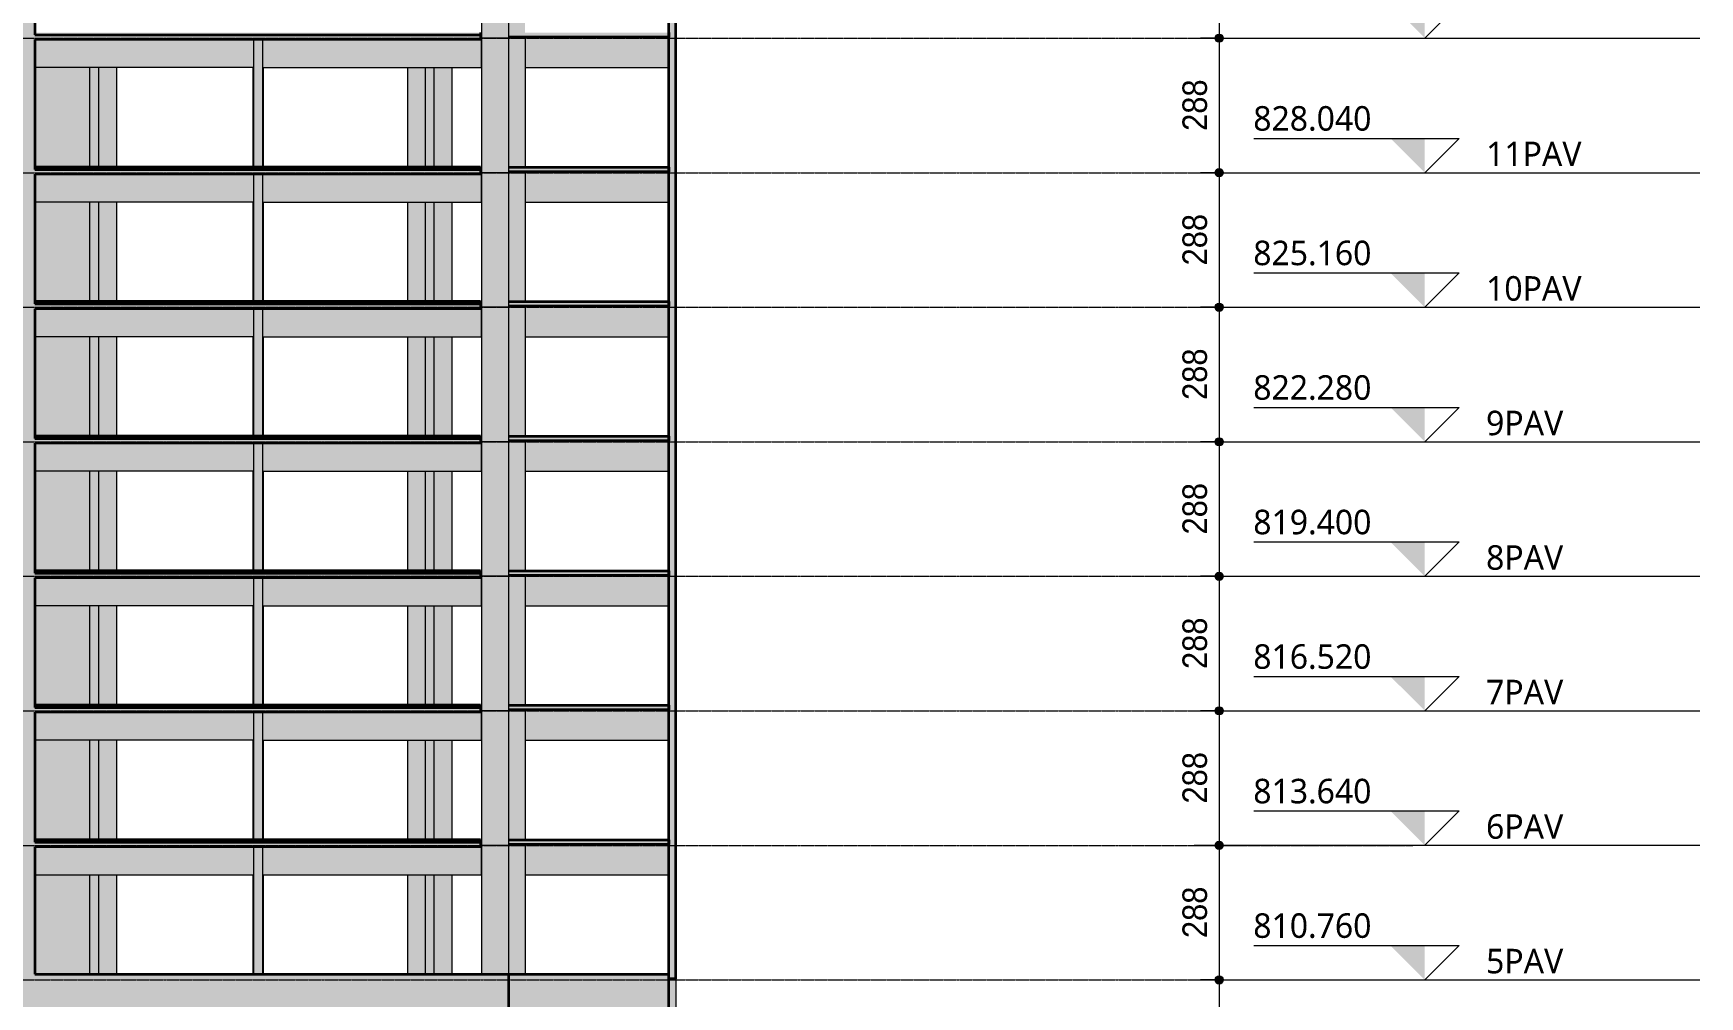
# Model space of a CAD drawing. Header units: centimetres. Extents: x -3523 to 38560, y -3196 to 88043.
# Drawn here: x 7320 to 10888, y 81040 to 83102 of the extents above; entities that cross this region are included whole.
import ezdxf

# ---------------------------------------------------------------- set-up
doc = ezdxf.new("R2010")
doc.units = ezdxf.units.CM
doc.linetypes.add('Centro', pattern=[3.175, 0.635, -0.47625, 1.5875, -0.47625])
for name, color, linetype, lineweight in [('A-ANNO-DIMS', 7, 'Continuous', 9), ('A-ANNO-DIMS-350', 7, 'Continuous', 9), ('A-FLOR', 7, 'Continuous', 25), ('A-FLOR-LEVL', 7, 'Continuous', 9), ('S-BEAM', 7, 'Continuous', 25), ('S-COLS', 7, 'Continuous', 25)]:
    doc.layers.add(name, color=color, linetype=linetype, lineweight=lineweight)
doc.styles.add('Arial_3', font='arial.ttf', dxfattribs={"width": 0.9, "height": 52.5})
doc.styles.add('Gadugi_7', font='gadugi.ttf', dxfattribs={"height": 52.5})
doc.dimstyles.new('PED_1_5mm_ESQ_4', dxfattribs={"dimscale": 30.48, "dimtxt": 53.563618, "dimasz": 2.296588, "dimexe": 1.722441, "dimexo": 1.722441, "dimgap": 0.344488, "dimtad": 1, "dimdec": 1, "dimrnd": 0.5, "dimdsep": 46, "dimtxsty": 'Arial_3', "dimblk1": 'DOTSMALL', "dimblk2": 'DOTSMALL', "dimsah": 1, "dimcen": 0.09, "dimdle": 1.722441, "dimazin": 0, "dimtfac": 1, "dimtdec": 4, "dimtix": 1, "dimtmove": 0, "dimatfit": 3, "dimfxl": 1, "dimtvp": 1, "dimtolj": 1, "dimtzin": 0, "dimarcsym": 2})

# ---------------------------------------------------------------- blocks, each defined once
blk = doc.blocks.new('Nível - NÍVEL - CORTE ESQUEMÁTICO-903305-CT B 002 - CRT ESQ')
at = {"layer": 'A-FLOR-LEVL'}
blk.add_hatch(color=256, dxfattribs=at).paths.add_polyline_path([(2951.9, 79583.6), (2951.9, 79510.1), (2878.3, 79583.6)], flags=0)
for p, q in [((2585.9, 79583.6), (3025.4, 79583.6)), ((2951.9, 79510.1), (3025.4, 79583.6)), ((2458, 79510.1), (3540.4, 79510.1))]:
    blk.add_line(p, q, dxfattribs=at)
blk = doc.blocks.new('DIMBLOCK340-CT B 002 - CRT ESQ')
at = {"layer": 'A-ANNO-DIMS-350'}
h = blk.add_hatch(color=256, dxfattribs=at)
edge = h.paths.add_edge_path(flags=0)
edge.add_arc((9859.4, 83380), 8.75, 0, 360)
h = blk.add_hatch(color=256, dxfattribs=at)
edge = h.paths.add_edge_path(flags=0)
edge.add_arc((9859.4, 83092), 8.75, 0, 360)
for p, q in [((9819.3, 83380), (9911.9, 83380)), ((9859.4, 83380), (9819.3, 83380)), ((9859.4, 83380), (9859.4, 83092)), ((9819.3, 83092), (9911.9, 83092)), ((9859.4, 83092), (9819.3, 83092))]:
    blk.add_line(p, q, dxfattribs=at)
for centre in [(9859.4, 83380), (9859.4, 83092)]:
    blk.add_circle(centre, 8.75, dxfattribs=at)
at = {"layer": 'A-ANNO-DIMS-350', "color": 0, "insert": (9780.8, 83181.6), "char_height": 52.5, "width": 130.53, "attachment_point": 1, "rotation": 90, "line_spacing_factor": 0.941778, "style": 'Arial_3'}
blk.add_mtext('288', dxfattribs=at)
blk = doc.blocks.new('_DotSmall')
at = {"color": 0, "linetype": 'ByBlock', "const_width": 0.5}
blk.add_lwpolyline([(-0.0625, 0, 1), (0.0625, 0, 1)], format="xyb", close=True, dxfattribs=at)
blk = doc.blocks.new('DIMBLOCK341-CT B 002 - CRT ESQ')
at = {"layer": 'A-ANNO-DIMS-350'}
h = blk.add_hatch(color=256, dxfattribs=at)
edge = h.paths.add_edge_path(flags=0)
edge.add_arc((9859.4, 83092), 8.75, 0, 360)
h = blk.add_hatch(color=256, dxfattribs=at)
edge = h.paths.add_edge_path(flags=0)
edge.add_arc((9859.4, 82804), 8.75, 0, 360)
for p, q in [((9819.3, 83092), (9911.9, 83092)), ((9859.4, 83092), (9819.3, 83092)), ((9859.4, 83092), (9859.4, 82804)), ((9819.3, 82804), (9911.9, 82804)), ((9859.4, 82804), (9819.3, 82804))]:
    blk.add_line(p, q, dxfattribs=at)
for centre in [(9859.4, 83092), (9859.4, 82804)]:
    blk.add_circle(centre, 8.75, dxfattribs=at)
at = {"layer": 'A-ANNO-DIMS-350', "color": 0, "insert": (9780.8, 82893.6), "char_height": 52.5, "width": 130.53, "attachment_point": 1, "rotation": 90, "line_spacing_factor": 0.941778, "style": 'Arial_3'}
blk.add_mtext('288', dxfattribs=at)
blk = doc.blocks.new('DIMBLOCK342-CT B 002 - CRT ESQ')
at = {"layer": 'A-ANNO-DIMS-350'}
h = blk.add_hatch(color=256, dxfattribs=at)
edge = h.paths.add_edge_path(flags=0)
edge.add_arc((9859.4, 82804), 8.75, 0, 360)
h = blk.add_hatch(color=256, dxfattribs=at)
edge = h.paths.add_edge_path(flags=0)
edge.add_arc((9859.4, 82516), 8.75, 0, 360)
for p, q in [((9819.3, 82804), (9911.9, 82804)), ((9859.4, 82804), (9819.3, 82804)), ((9859.4, 82804), (9859.4, 82516)), ((9819.3, 82516), (9911.9, 82516)), ((9859.4, 82516), (9819.3, 82516))]:
    blk.add_line(p, q, dxfattribs=at)
for centre in [(9859.4, 82804), (9859.4, 82516)]:
    blk.add_circle(centre, 8.75, dxfattribs=at)
at = {"layer": 'A-ANNO-DIMS-350', "color": 0, "insert": (9780.8, 82605.6), "char_height": 52.5, "width": 130.53, "attachment_point": 1, "rotation": 90, "line_spacing_factor": 0.941778, "style": 'Arial_3'}
blk.add_mtext('288', dxfattribs=at)
blk = doc.blocks.new('DIMBLOCK343-CT B 002 - CRT ESQ')
at = {"layer": 'A-ANNO-DIMS-350'}
h = blk.add_hatch(color=256, dxfattribs=at)
edge = h.paths.add_edge_path(flags=0)
edge.add_arc((9859.4, 82516), 8.75, 0, 360)
h = blk.add_hatch(color=256, dxfattribs=at)
edge = h.paths.add_edge_path(flags=0)
edge.add_arc((9859.4, 82228), 8.75, 0, 360)
for p, q in [((9819.3, 82516), (9911.9, 82516)), ((9859.4, 82516), (9819.3, 82516)), ((9859.4, 82516), (9859.4, 82228)), ((9819.3, 82228), (9911.9, 82228)), ((9859.4, 82228), (9819.3, 82228))]:
    blk.add_line(p, q, dxfattribs=at)
for centre in [(9859.4, 82516), (9859.4, 82228)]:
    blk.add_circle(centre, 8.75, dxfattribs=at)
at = {"layer": 'A-ANNO-DIMS-350', "color": 0, "insert": (9780.8, 82317.6), "char_height": 52.5, "width": 130.53, "attachment_point": 1, "rotation": 90, "line_spacing_factor": 0.941778, "style": 'Arial_3'}
blk.add_mtext('288', dxfattribs=at)
blk = doc.blocks.new('DIMBLOCK344-CT B 002 - CRT ESQ')
at = {"layer": 'A-ANNO-DIMS-350'}
h = blk.add_hatch(color=256, dxfattribs=at)
edge = h.paths.add_edge_path(flags=0)
edge.add_arc((9859.4, 82228), 8.75, 0, 360)
h = blk.add_hatch(color=256, dxfattribs=at)
edge = h.paths.add_edge_path(flags=0)
edge.add_arc((9859.4, 81940), 8.75, 0, 360)
for p, q in [((9819.3, 82228), (9911.9, 82228)), ((9859.4, 82228), (9819.3, 82228)), ((9859.4, 82228), (9859.4, 81940)), ((9819.3, 81940), (9911.9, 81940)), ((9859.4, 81940), (9819.3, 81940))]:
    blk.add_line(p, q, dxfattribs=at)
for centre in [(9859.4, 82228), (9859.4, 81940)]:
    blk.add_circle(centre, 8.75, dxfattribs=at)
at = {"layer": 'A-ANNO-DIMS-350', "color": 0, "insert": (9780.8, 82029.6), "char_height": 52.5, "width": 130.53, "attachment_point": 1, "rotation": 90, "line_spacing_factor": 0.941778, "style": 'Arial_3'}
blk.add_mtext('288', dxfattribs=at)
blk = doc.blocks.new('DIMBLOCK345-CT B 002 - CRT ESQ')
at = {"layer": 'A-ANNO-DIMS-350'}
h = blk.add_hatch(color=256, dxfattribs=at)
edge = h.paths.add_edge_path(flags=0)
edge.add_arc((9859.4, 81940), 8.75, 0, 360)
h = blk.add_hatch(color=256, dxfattribs=at)
edge = h.paths.add_edge_path(flags=0)
edge.add_arc((9859.4, 81652), 8.75, 0, 360)
for p, q in [((9819.3, 81940), (9911.9, 81940)), ((9859.4, 81940), (9819.3, 81940)), ((9859.4, 81940), (9859.4, 81652)), ((9819.3, 81652), (9911.9, 81652)), ((9859.4, 81652), (9819.3, 81652))]:
    blk.add_line(p, q, dxfattribs=at)
for centre in [(9859.4, 81940), (9859.4, 81652)]:
    blk.add_circle(centre, 8.75, dxfattribs=at)
at = {"layer": 'A-ANNO-DIMS-350', "color": 0, "insert": (9780.8, 81741.6), "char_height": 52.5, "width": 130.53, "attachment_point": 1, "rotation": 90, "line_spacing_factor": 0.941778, "style": 'Arial_3'}
blk.add_mtext('288', dxfattribs=at)
blk = doc.blocks.new('DIMBLOCK346-CT B 002 - CRT ESQ')
at = {"layer": 'A-ANNO-DIMS-350'}
h = blk.add_hatch(color=256, dxfattribs=at)
edge = h.paths.add_edge_path(flags=0)
edge.add_arc((9859.4, 81652), 8.75, 0, 360)
h = blk.add_hatch(color=256, dxfattribs=at)
edge = h.paths.add_edge_path(flags=0)
edge.add_arc((9859.4, 81364), 8.75, 0, 360)
for p, q in [((9819.3, 81652), (9911.9, 81652)), ((9859.4, 81652), (9819.3, 81652)), ((9859.4, 81652), (9859.4, 81364)), ((9819.3, 81364), (9911.9, 81364)), ((9859.4, 81364), (9819.3, 81364))]:
    blk.add_line(p, q, dxfattribs=at)
for centre in [(9859.4, 81652), (9859.4, 81364)]:
    blk.add_circle(centre, 8.75, dxfattribs=at)
at = {"layer": 'A-ANNO-DIMS-350', "color": 0, "insert": (9780.8, 81453.6), "char_height": 52.5, "width": 130.53, "attachment_point": 1, "rotation": 90, "line_spacing_factor": 0.941778, "style": 'Arial_3'}
blk.add_mtext('288', dxfattribs=at)
blk = doc.blocks.new('DIMBLOCK347-CT B 002 - CRT ESQ')
at = {"layer": 'A-ANNO-DIMS-350'}
h = blk.add_hatch(color=256, dxfattribs=at)
edge = h.paths.add_edge_path(flags=0)
edge.add_arc((9859.4, 81364), 8.75, 0, 360)
h = blk.add_hatch(color=256, dxfattribs=at)
edge = h.paths.add_edge_path(flags=0)
edge.add_arc((9859.4, 81076), 8.75, 0, 360)
for p, q in [((9819.3, 81364), (9911.9, 81364)), ((9859.4, 81364), (9819.3, 81364)), ((9859.4, 81364), (9859.4, 81076)), ((9819.3, 81076), (9911.9, 81076)), ((9859.4, 81076), (9819.3, 81076))]:
    blk.add_line(p, q, dxfattribs=at)
for centre in [(9859.4, 81364), (9859.4, 81076)]:
    blk.add_circle(centre, 8.75, dxfattribs=at)
at = {"layer": 'A-ANNO-DIMS-350', "color": 0, "insert": (9780.8, 81165.6), "char_height": 52.5, "width": 130.53, "attachment_point": 1, "rotation": 90, "line_spacing_factor": 0.941778, "style": 'Arial_3'}
blk.add_mtext('288', dxfattribs=at)
blk = doc.blocks.new('DIMBLOCK348-CT B 002 - CRT ESQ')
at = {"layer": 'A-ANNO-DIMS-350'}
h = blk.add_hatch(color=256, dxfattribs=at)
edge = h.paths.add_edge_path(flags=0)
edge.add_arc((9859.4, 81076), 8.75, 0, 360)
h = blk.add_hatch(color=256, dxfattribs=at)
edge = h.paths.add_edge_path(flags=0)
edge.add_arc((9859.4, 80788), 8.75, 0, 360)
for p, q in [((9819.3, 81076), (9911.9, 81076)), ((9859.4, 81076), (9819.3, 81076)), ((9859.4, 81076), (9859.4, 80788)), ((9819.3, 80788), (9911.9, 80788)), ((9859.4, 80788), (9819.3, 80788))]:
    blk.add_line(p, q, dxfattribs=at)
for centre in [(9859.4, 81076), (9859.4, 80788)]:
    blk.add_circle(centre, 8.75, dxfattribs=at)
at = {"layer": 'A-ANNO-DIMS-350', "color": 0, "insert": (9780.8, 80877.6), "char_height": 52.5, "width": 130.53, "attachment_point": 1, "rotation": 90, "line_spacing_factor": 0.941778, "style": 'Arial_3'}
blk.add_mtext('288', dxfattribs=at)

msp = doc.modelspace()

# ---------------------------------------------------------------- hatches: boundary and pattern name
at = {"layer": 'A-FLOR', "true_color": 0xc0c0c0}
for points in [[(8273.731, 83099.001), (8278.011, 83099.001), (8278.011, 83104.001), (7323.511, 83103.995), (7323.511, 83099.001), (8170.338, 83099.001)], [(7323.511, 83088.923), (8278.011, 83088.923), (8278.011, 83099.001), (7323.511, 83099.001), (7323.511, 83092.001)], [(8619.112, 83094.001), (8681.006, 83094.001), (8681.006, 83104.001), (8337.511, 83104.001), (8337.511, 83094.001), (8583.91, 83094.001)], [(8273.731, 82811.001), (8278.011, 82811.001), (8278.011, 82816.001), (7323.511, 82815.995), (7323.511, 82811.001), (8170.338, 82811.001)], [(7323.511, 82800.923), (8278.011, 82800.923), (8278.011, 82811.001), (7323.511, 82811.001), (7323.511, 82804.001)], [(8377.124, 82806.001), (8681.006, 82806.001), (8681.006, 82816.001), (8337.511, 82816.001), (8337.511, 82806.001), (8373.261, 82806.001)], [(8278.011, 82523.001), (8278.011, 82528.001), (7323.511, 82527.995), (7323.511, 82523.001), (8273.731, 82523.001)], [(8583.91, 82518.001), (8681.006, 82518.001), (8681.006, 82528.001), (8337.511, 82528.001), (8337.511, 82518.001), (8410.2, 82518.001)], [(7323.511, 82512.923), (8278.011, 82512.923), (8278.011, 82523.001), (7323.511, 82523.001), (7323.511, 82516.001)], [(7323.511, 82235.001), (8278.011, 82235.001), (8278.011, 82240.001), (7323.511, 82239.995)], [(8583.91, 82230.001), (8681.006, 82230.001), (8681.006, 82240.001), (8337.511, 82240.001), (8337.511, 82230.001), (8410.2, 82230.001)], [(7323.511, 82224.923), (8278.011, 82224.923), (8278.011, 82235.001), (7323.511, 82235.001), (7323.511, 82228.001)], [(7323.511, 81947.001), (8278.011, 81947.001), (8278.011, 81952.001), (7323.511, 81951.995)], [(7323.511, 81936.923), (8278.011, 81936.923), (8278.011, 81947.001), (7323.511, 81947.001), (7323.511, 81940.001)], [(8583.91, 81942.001), (8681.006, 81942.001), (8681.006, 81952.001), (8337.511, 81952.001), (8337.511, 81942.001), (8410.2, 81942.001)], [(7323.511, 81659.001), (8278.011, 81659.001), (8278.011, 81664.001), (7323.511, 81663.995)], [(7549.98, 81648.923), (8278.011, 81648.923), (8278.011, 81659.001), (7323.511, 81659.001), (7323.511, 81648.923), (7498.517, 81648.923)], [(8377.124, 81654.001), (8681.006, 81654.001), (8681.006, 81664.001), (8337.511, 81664.001), (8337.511, 81654.001), (8373.261, 81654.001)], [(7323.511, 81371.001), (8278.011, 81371.001), (8278.011, 81376.001), (7323.511, 81375.995)], [(7323.511, 81360.923), (8278.011, 81360.923), (8278.011, 81371.001), (7323.511, 81371.001), (7323.511, 81364.001)], [(8377.124, 81366.001), (8681.006, 81366.001), (8681.006, 81376.001), (8337.511, 81376.001), (8337.511, 81366.001), (8373.261, 81366.001)]]:
    msp.add_hatch(color=9, dxfattribs=at).paths.add_polyline_path(points, flags=0)
at = {"layer": 'S-BEAM', "true_color": 0xc0c0c0}
for points in [[(8121.762, 83029.001), (8279.761, 83029.001), (8279.761, 83104.001), (8278.011, 83103.956), (8278.011, 83088.923), (7811.012, 83088.923), (7811.012, 83029.001), (7963.552, 83029.001)], [(7325.535, 83029.001), (7792.012, 83029.001), (7792.012, 83088.923), (7323.511, 83088.923), (7323.511, 83029.001)], [(8583.91, 83029.001), (8681.012, 83029.001), (8681.006, 83094.001), (8373.261, 83094.001), (8373.261, 83029.001), (8377.124, 83029.001)], [(7811.012, 82741.001), (8279.761, 82741.001), (8279.761, 82816.001), (8278.011, 82815.956), (8278.011, 82800.923), (7811.012, 82800.923), (7811.012, 82767.615)], [(7462.489, 82741.001), (7792.012, 82741.001), (7792.012, 82800.923), (7323.511, 82800.923), (7323.511, 82741.001), (7460, 82741.001)], [(8681.012, 82741.001), (8681.006, 82806.001), (8373.261, 82806.001), (8373.261, 82741.001), (8377.124, 82741.001)], [(8696.012, 82741.001), (8696.017, 82741.026), (8696.012, 82804.001)], [(7811.012, 82453.001), (8279.761, 82453.001), (8279.761, 82528.001), (8278.011, 82527.956), (8278.011, 82512.923), (7811.012, 82512.923), (7811.012, 82479.615)], [(7475.474, 82453.001), (7792.012, 82453.001), (7792.012, 82512.923), (7323.511, 82512.923), (7323.511, 82453.001), (7460, 82453.001)], [(8681.012, 82453.001), (8681.006, 82518.001), (8373.261, 82518.001), (8373.261, 82453.001), (8583.91, 82453.001)], [(8159.012, 82165.001), (8279.761, 82165.001), (8279.761, 82240.001), (8278.011, 82239.956), (8278.011, 82224.923), (7811.012, 82224.923), (7811.012, 82165.001), (8121.762, 82165.001)], [(7332.686, 82165.001), (7792.012, 82165.001), (7792.012, 82224.923), (7323.511, 82224.923), (7323.511, 82165.001)], [(8377.124, 82165.001), (8681.012, 82165.001), (8681.006, 82230.001), (8373.261, 82230.001), (8373.261, 82165.001)], [(7495.752, 81877.001), (7792.012, 81877.001), (7792.012, 81936.923), (7323.511, 81936.923), (7323.511, 81877.001), (7460, 81877.001)], [(8273.731, 81877.001), (8279.761, 81877.001), (8279.761, 81952.001), (8278.011, 81951.956), (8278.011, 81936.923), (7811.012, 81936.923), (7811.012, 81877.001), (8170.338, 81877.001)], [(8681.012, 81877.001), (8681.006, 81942.001), (8373.261, 81942.001), (8373.261, 81877.001), (8583.91, 81877.001)], [(7323.511, 81589.001), (7792.012, 81589.001), (7792.012, 81648.923), (7323.511, 81648.923), (7323.511, 81589.034)], [(7811.012, 81589.001), (8279.761, 81589.001), (8279.761, 81664.001), (8278.011, 81663.956), (8278.011, 81648.923), (7811.012, 81648.923), (7811.012, 81615.615)], [(8681.012, 81589.001), (8681.006, 81654.001), (8373.261, 81654.001), (8373.261, 81589.001), (8377.124, 81589.001)], [(7323.511, 81301.001), (7792.012, 81301.001), (7792.012, 81360.923), (7323.511, 81360.923), (7323.511, 81301.034)], [(8118.642, 81301.001), (8279.761, 81301.001), (8279.761, 81376.001), (8278.011, 81375.956), (8278.011, 81360.923), (7811.012, 81360.923), (7811.012, 81301.001), (8066.945, 81301.001)], [(8681.012, 81301.001), (8681.006, 81366.001), (8373.261, 81366.001), (8373.261, 81301.001), (8377.124, 81301.001)], [(7323.511, 81013.001), (8337.511, 81013.001), (8337.511, 81088.001), (7323.511, 81088.001), (7323.511, 81032.776)], [(8377.124, 81013.001), (8681.012, 81013.001), (8681.012, 81088.001), (8337.511, 81088.001), (8337.511, 81013.001)]]:
    msp.add_hatch(color=9, dxfattribs=at).paths.add_polyline_path(points, flags=0)
at = {"layer": 'S-COLS', "true_color": 0xc0c0c0}
for points in [[(8696.012, 81078.001), (8696.012, 87634), (8681.012, 87634), (8681.012, 81078.001)], [(7323.262, 81008.501), (7323.511, 81008.501), (7323.262, 84258), (7284.011, 84258), (7284.011, 81008.501)], [(8337.51, 83092.001), (8337.51, 83380.001), (8279.761, 83380.001), (8279.761, 83092.001)], [(7811.012, 82816.001), (7811.012, 83088.923), (7792.012, 83088.923), (7792.012, 82816.001)], [(8337.511, 82804.001), (8337.51, 83092.001), (8279.761, 83092.001), (8279.761, 82804.001)], [(7332.732, 82816.001), (7441, 82816.001), (7441, 83029.001), (7323.511, 83029.001), (7323.511, 82816.001)], [(7459.107, 82816.001), (7460, 82816.084), (7460, 83029.001), (7441, 83029.001), (7441, 82816.001), (7459.017, 82816.001)], [(7460, 82816.001), (7498.74, 82816.001), (7498.517, 83029.001), (7460, 83029.001), (7460, 82816.084)], [(8121.762, 82816.001), (8159.012, 82816.001), (8159.012, 83029.001), (8121.762, 83029.001), (8121.762, 82885.962)], [(8178.012, 82816.001), (8178.012, 83029.001), (8159.012, 83029.001), (8159.012, 82816.001), (8176.999, 82816.001)], [(8178.012, 82816.001), (8216.762, 82816.001), (8216.762, 83029.001), (8178.012, 83029.001), (8178.012, 82885.962)], [(7811.012, 82528.001), (7811.012, 82800.923), (7792.012, 82800.923), (7792.012, 82528.001), (7808.463, 82528.001)], [(8337.51, 82516.001), (8337.511, 82804.001), (8279.761, 82804.001), (8279.761, 82516.001), (8325.428, 82516.001)], [(7441, 82528.001), (7441, 82741.001), (7323.511, 82741.001), (7323.511, 82528.001), (7431.938, 82528.001)], [(7446.587, 82528.001), (7460, 82528.001), (7460, 82741.001), (7441, 82741.001), (7441, 82528.001)], [(7497.19, 82528.001), (7498.74, 82528.001), (7498.517, 82741.001), (7460, 82741.001), (7460, 82528.001), (7478.835, 82528.001)], [(8121.762, 82528.001), (8159.012, 82528.001), (8159.012, 82741.001), (8121.762, 82741.001), (8121.762, 82532.974)], [(8178.012, 82528.001), (8178.012, 82741.001), (8159.012, 82741.001), (8159.012, 82528.001), (8176.999, 82528.001)], [(8216.762, 82528.001), (8216.762, 82741.001), (8178.012, 82741.001), (8178.012, 82528.001)], [(7811.012, 82240.001), (7811.012, 82512.923), (7792.012, 82512.923), (7792.012, 82240.001)], [(8337.51, 82228.001), (8337.51, 82516.001), (8279.761, 82516.001), (8279.761, 82228.001)], [(7323.511, 82240.001), (7441, 82240.001), (7441, 82453.001), (7323.511, 82453.001), (7323.511, 82268.233)], [(7446.587, 82240.001), (7460, 82240.001), (7460, 82453.001), (7441, 82453.001), (7441, 82240.001)], [(7498.74, 82240.001), (7498.517, 82453.001), (7460, 82453.001), (7460, 82240.001), (7498.517, 82240.001)], [(8121.762, 82240.001), (8159.012, 82240.001), (8159.012, 82453.001), (8121.762, 82453.001), (8121.762, 82356.48)], [(8176.999, 82240.001), (8178.012, 82240.001), (8178.012, 82453.001), (8159.012, 82453.001), (8159.012, 82240.001), (8170.338, 82240.001)], [(8178.012, 82240.001), (8216.762, 82240.001), (8216.762, 82453.001), (8178.012, 82453.001), (8178.012, 82356.48)], [(7811.012, 81952.001), (7811.012, 82224.923), (7792.012, 82224.923), (7792.012, 81952.001)], [(8337.51, 81940.001), (8337.51, 82228.001), (8279.761, 82228.001), (8279.761, 81940.001)], [(7323.511, 81952.001), (7441, 81952.001), (7441, 82165.001), (7323.511, 82165.001), (7323.511, 82003.493)], [(7446.587, 81952.001), (7460, 81952.001), (7460, 82165.001), (7441, 82165.001), (7441, 81952.001)], [(7498.517, 81952.001), (7498.74, 81952.001), (7498.517, 82165.001), (7460, 82165.001), (7460, 81952.001), (7498.062, 81952.001)], [(8159.012, 81952.001), (8159.012, 82165.001), (8121.762, 82165.001), (8121.762, 81952.001)], [(8159.012, 81952.001), (8178.012, 81952.001), (8178.012, 82165.001), (8159.012, 82165.001)], [(8178.012, 81952.001), (8216.762, 81952.001), (8216.762, 82165.001), (8178.012, 82165.001), (8178.012, 82003.493)], [(7811.012, 81664.001), (7811.012, 81936.923), (7792.012, 81936.923), (7792.012, 81664.001)], [(8337.511, 81652.001), (8337.51, 81940.001), (8279.761, 81940.001), (8279.761, 81652.001)], [(7343.194, 81664.001), (7441, 81664.001), (7441, 81877.001), (7323.511, 81877.001), (7323.814, 81664.001)], [(7459.017, 81664.001), (7460, 81664.001), (7460, 81877.001), (7441, 81877.001), (7441, 81664.001)], [(7462.066, 81664.001), (7498.74, 81664.001), (7498.517, 81877.001), (7460, 81877.001), (7460, 81664.001)], [(8121.762, 81664.001), (8159.012, 81664.001), (8159.012, 81877.001), (8121.762, 81877.001), (8121.762, 81826.999)], [(8178.012, 81664.001), (8178.012, 81877.001), (8159.012, 81877.001), (8159.012, 81664.001), (8176.999, 81664.001)], [(8178.012, 81664.001), (8216.762, 81664.001), (8216.762, 81877.001), (8178.012, 81877.001), (8178.012, 81826.999)], [(7811.012, 81376.001), (7811.012, 81648.923), (7792.012, 81648.923), (7792.012, 81376.001), (7808.463, 81376.001)], [(8279.761, 81364.001), (8337.51, 81364.001), (8337.511, 81652.001), (8279.761, 81652.001), (8279.761, 81372.744)], [(7343.194, 81376.001), (7441, 81376.001), (7441, 81589.001), (7323.511, 81589.001), (7323.511, 81376.001), (7324.056, 81376.001)], [(7446.587, 81376.001), (7460, 81376.001), (7460, 81589.001), (7441, 81589.001), (7441, 81376.001)], [(7460, 81376.001), (7498.74, 81376.001), (7498.517, 81589.001), (7460, 81589.001), (7460, 81385.764)], [(8121.762, 81376.001), (8159.012, 81376.001), (8159.012, 81589.001), (8121.762, 81589.001), (8121.762, 81385.764)], [(8178.012, 81376.001), (8178.012, 81589.001), (8159.012, 81589.001), (8159.012, 81376.001), (8176.999, 81376.001)], [(8216.762, 81376.001), (8216.762, 81589.001), (8178.012, 81589.001), (8178.012, 81376.001)], [(7811.012, 81088.001), (7811.012, 81360.923), (7792.012, 81360.923), (7792.012, 81088.001)], [(8337.511, 81088.001), (8337.51, 81364.001), (8279.761, 81364.001), (8279.761, 81088.001)], [(8337.511, 81088.001), (8373.261, 81088.001), (8373.261, 81364.001), (8337.511, 81364.001), (8337.511, 81121.023)], [(7323.511, 81088.001), (7441, 81088.001), (7441, 81301.001), (7323.511, 81301.001), (7323.511, 81121.023)], [(7446.587, 81088.001), (7460, 81088.001), (7460, 81301.001), (7441, 81301.001), (7441, 81088.001)], [(7467.278, 81088.001), (7498.74, 81088.001), (7498.517, 81301.001), (7460, 81301.001), (7460, 81088.001), (7467.048, 81088.001)], [(8121.762, 81088.001), (8159.012, 81088.001), (8159.012, 81301.001), (8121.762, 81301.001), (8121.762, 81121.023)], [(8170.338, 81088.001), (8178.012, 81088.001), (8178.012, 81301.001), (8159.012, 81301.001), (8159.012, 81088.001)], [(8178.012, 81088.001), (8216.762, 81088.001), (8216.762, 81301.001), (8178.012, 81301.001), (8178.012, 81121.023)], [(8696.012, 81076.001), (8695.879, 81078.001), (8681.012, 81078.001), (8681.012, 81076.001)], [(8696.012, 80788), (8696.012, 81076.001), (8681.012, 81076.001), (8681.012, 80788)]]:
    msp.add_hatch(color=9, dxfattribs=at).paths.add_polyline_path(points, flags=0)
h = msp.add_hatch(color=9, dxfattribs=at)
h.paths.add_polyline_path([(8341.095, 83092.001), (8373.261, 83092.001), (8373.261, 83094.001), (8337.511, 83094.001), (8337.511, 83092.001)], flags=0)
h.paths.add_polyline_path([(8373.261, 83104.001), (8373.261, 83380.001), (8337.511, 83380.001), (8337.511, 83104.001)], flags=0)
h = msp.add_hatch(color=9, dxfattribs=at)
h.paths.add_polyline_path([(8341.095, 82804.001), (8373.261, 82804.001), (8373.261, 82806.001), (8337.511, 82806.001), (8337.511, 82804.001)], flags=0)
h.paths.add_polyline_path([(8373.261, 82816.001), (8373.261, 83092.001), (8337.511, 83092.001), (8337.511, 82816.001)], flags=0)
h = msp.add_hatch(color=9, dxfattribs=at)
h.paths.add_polyline_path([(7811.012, 82816.001), (7812.512, 82816.001), (7812.512, 83029.001), (7811.012, 83029.001), (7811.012, 82822.819)], flags=0)
h.paths.add_polyline_path([(7790.512, 82816.001), (7792.012, 82816.001), (7792.012, 83029.001), (7790.512, 83029.001), (7790.512, 82885.962)], flags=0)
h = msp.add_hatch(color=9, dxfattribs=at)
h.paths.add_polyline_path([(8341.095, 82516.001), (8373.261, 82516.001), (8373.261, 82518.001), (8337.511, 82518.001), (8337.511, 82516.001)], flags=0)
h.paths.add_polyline_path([(8373.261, 82528.001), (8373.261, 82804.001), (8337.511, 82804.001), (8337.511, 82528.001)], flags=0)
h = msp.add_hatch(color=9, dxfattribs=at)
h.paths.add_polyline_path([(7792.012, 82528.001), (7792.012, 82741.001), (7790.512, 82741.001), (7790.512, 82528.001)], flags=0)
h.paths.add_polyline_path([(7812.512, 82528.001), (7812.512, 82741.001), (7811.012, 82740.85), (7811.012, 82528.001), (7811.556, 82528.001)], flags=0)
h = msp.add_hatch(color=9, dxfattribs=at)
h.paths.add_polyline_path([(8341.095, 82228.001), (8373.261, 82228.001), (8373.261, 82230.001), (8337.511, 82230.001), (8337.511, 82228.001)], flags=0)
h.paths.add_polyline_path([(8373.261, 82240.001), (8373.261, 82516.001), (8337.511, 82516.001), (8337.511, 82240.001)], flags=0)
h = msp.add_hatch(color=9, dxfattribs=at)
h.paths.add_polyline_path([(7792.012, 82240.001), (7792.012, 82453.001), (7790.512, 82453.001), (7790.512, 82240.001)], flags=0)
h.paths.add_polyline_path([(7811.556, 82240.001), (7812.512, 82240.001), (7812.512, 82453.001), (7811.012, 82452.85), (7811.012, 82240.001)], flags=0)
h = msp.add_hatch(color=9, dxfattribs=at)
h.paths.add_polyline_path([(8341.095, 81940.001), (8373.261, 81940.001), (8373.261, 81942.001), (8337.511, 81942.001), (8337.511, 81940.001)], flags=0)
h.paths.add_polyline_path([(8373.261, 81952.001), (8373.261, 82228.001), (8337.511, 82228.001), (8337.511, 81952.001)], flags=0)
h = msp.add_hatch(color=9, dxfattribs=at)
h.paths.add_polyline_path([(7811.012, 81952.001), (7812.512, 81952.001), (7812.512, 82165.001), (7811.012, 82165.001), (7811.012, 81958.819)], flags=0)
h.paths.add_polyline_path([(7790.512, 81952.001), (7792.012, 81952.001), (7792.012, 82165.001), (7790.512, 82165.001), (7790.512, 82003.493)], flags=0)
h = msp.add_hatch(color=9, dxfattribs=at)
h.paths.add_polyline_path([(8341.095, 81652.001), (8373.261, 81652.001), (8373.261, 81654.001), (8337.511, 81654.001), (8337.511, 81652.001)], flags=0)
h.paths.add_polyline_path([(8373.261, 81664.001), (8373.261, 81940.001), (8337.511, 81940.001), (8337.511, 81664.001)], flags=0)
h = msp.add_hatch(color=9, dxfattribs=at)
h.paths.add_polyline_path([(7811.012, 81664.001), (7812.512, 81664.001), (7812.512, 81877.001), (7811.012, 81877.001), (7811.012, 81670.819)], flags=0)
h.paths.add_polyline_path([(7790.512, 81664.001), (7792.012, 81664.001), (7792.012, 81877.001), (7790.512, 81877.001), (7790.512, 81826.999)], flags=0)
h = msp.add_hatch(color=9, dxfattribs=at)
h.paths.add_polyline_path([(8356.75, 81364.001), (8373.261, 81364.001), (8373.261, 81366.001), (8337.511, 81366.001), (8337.511, 81364.001), (8341.981, 81364.001)], flags=0)
h.paths.add_polyline_path([(8337.511, 81376.001), (8373.261, 81376.001), (8373.261, 81652.001), (8337.511, 81652.001), (8337.511, 81385.764)], flags=0)
h = msp.add_hatch(color=9, dxfattribs=at)
h.paths.add_polyline_path([(7790.512, 81376.001), (7792.012, 81376.001), (7792.012, 81589.001), (7790.512, 81589.001), (7790.512, 81385.764)], flags=0)
h.paths.add_polyline_path([(7812.512, 81376.001), (7812.512, 81589.001), (7811.012, 81588.85), (7811.012, 81376.001), (7811.556, 81376.001)], flags=0)
h = msp.add_hatch(color=9, dxfattribs=at)
h.paths.add_polyline_path([(7790.512, 81088.001), (7792.012, 81088.001), (7792.012, 81301.001), (7790.512, 81301.001), (7790.512, 81121.023)], flags=0)
h.paths.add_polyline_path([(7811.012, 81088.001), (7812.512, 81088.001), (7812.512, 81301.001), (7811.012, 81300.622), (7811.012, 81094.819)], flags=0)

# ---------------------------------------------------------------- linework, layer by layer
at = {"layer": 'A-FLOR', "color": 190, "lineweight": 35, "true_color": 0x8000ff}
for p, q in [((7323.511, 83099.001), (8278.011, 83099.001)), ((8278.011, 83104.001), (8278.011, 83088.923)), ((8681.006, 83104.001), (8681.006, 83094.001)), ((8278.011, 83088.923), (7323.511, 83088.923)), ((8681.006, 83094.001), (8337.511, 83094.001)), ((8278.011, 82816.001), (7323.511, 82816.001)), ((7323.511, 82811.001), (8278.011, 82811.001)), ((8278.011, 82816.001), (8278.011, 82800.923)), ((8337.511, 82816.001), (8681.006, 82816.001)), ((8681.006, 82816.001), (8681.006, 82806.001)), ((8278.011, 82800.923), (7323.511, 82800.923)), ((8681.006, 82806.001), (8337.511, 82806.001)), ((8278.011, 82528.001), (7323.511, 82528.001)), ((8278.011, 82528.001), (8278.011, 82512.923)), ((8337.511, 82528.001), (8681.006, 82528.001)), ((8681.006, 82528.001), (8681.006, 82518.001)), ((7323.511, 82523.001), (8278.011, 82523.001)), ((8278.011, 82512.923), (7323.511, 82512.923)), ((8681.006, 82518.001), (8337.511, 82518.001)), ((8278.011, 82240.001), (7323.511, 82240.001)), ((8278.011, 82240.001), (8278.011, 82224.923)), ((8337.511, 82240.001), (8681.006, 82240.001)), ((8681.006, 82240.001), (8681.006, 82230.001)), ((7323.511, 82235.001), (8278.011, 82235.001)), ((8278.011, 82224.923), (7323.511, 82224.923)), ((8681.006, 82230.001), (8337.511, 82230.001)), ((8278.011, 81952.001), (7323.511, 81952.001)), ((7323.511, 81947.001), (8278.011, 81947.001)), ((8278.011, 81936.923), (7323.511, 81936.923)), ((8278.011, 81952.001), (8278.011, 81936.923)), ((8337.511, 81952.001), (8681.006, 81952.001)), ((8681.006, 81942.001), (8337.511, 81942.001)), ((8681.006, 81952.001), (8681.006, 81942.001)), ((8278.011, 81664.001), (7323.511, 81664.001)), ((7323.511, 81659.001), (8278.011, 81659.001)), ((8278.011, 81648.923), (7323.511, 81648.923)), ((8278.011, 81664.001), (8278.011, 81648.923)), ((8337.511, 81664.001), (8681.006, 81664.001)), ((8681.006, 81654.001), (8337.511, 81654.001)), ((8681.006, 81664.001), (8681.006, 81654.001)), ((8278.011, 81376.001), (7323.511, 81376.001)), ((7323.511, 81371.001), (8278.011, 81371.001)), ((8278.011, 81360.923), (7323.511, 81360.923)), ((8278.011, 81376.001), (8278.011, 81360.923)), ((8337.511, 81376.001), (8681.006, 81376.001)), ((8681.006, 81366.001), (8337.511, 81366.001)), ((8681.006, 81376.001), (8681.006, 81366.001))]:
    msp.add_line(p, q, dxfattribs=at)
at = {"layer": 'A-FLOR-LEVL', "linetype": 'Centro'}
for p, q in [((5102.561, 83092.001), (10273.995, 83092.001)), ((5102.561, 82804.001), (10273.995, 82804.001)), ((5102.561, 82516.001), (10273.995, 82516.001)), ((5102.561, 82228.001), (10273.995, 82228.001)), ((5102.561, 81940.001), (10273.995, 81940.001)), ((5102.561, 81652.001), (10273.995, 81652.001)), ((5102.561, 81364.001), (10273.995, 81364.001)), ((5102.561, 81076.001), (10273.995, 81076.001))]:
    msp.add_line(p, q, dxfattribs=at)
at = {"layer": 'S-BEAM', "lineweight": 9}
for p, q in [((8279.761, 83029.001), (8279.761, 83104.001)), ((7792.012, 83088.923), (7792.012, 83029.001)), ((7811.012, 83088.923), (7811.012, 83029.001)), ((8373.261, 83094.001), (8373.261, 83029.001)), ((7792.012, 83029.001), (7323.511, 83029.001)), ((7811.012, 83029.001), (8279.761, 83029.001)), ((8373.261, 83029.001), (8681.012, 83029.001)), ((7323.511, 82816.001), (7792.012, 82816.001)), ((7811.012, 82816.001), (8279.761, 82816.001)), ((8279.761, 82741.001), (8279.761, 82816.001)), ((7792.012, 82800.923), (7792.012, 82741.001)), ((7811.012, 82800.923), (7811.012, 82741.001)), ((8373.261, 82806.001), (8373.261, 82741.001)), ((7792.012, 82741.001), (7323.511, 82741.001)), ((7811.012, 82741.001), (8279.761, 82741.001)), ((8373.261, 82741.001), (8681.012, 82741.001)), ((7323.511, 82528.001), (7792.012, 82528.001)), ((7811.012, 82528.001), (8279.761, 82528.001)), ((8279.761, 82453.001), (8279.761, 82528.001)), ((7792.012, 82512.923), (7792.012, 82453.001)), ((7811.012, 82512.923), (7811.012, 82453.001)), ((8373.261, 82518.001), (8373.261, 82453.001)), ((7792.012, 82453.001), (7323.511, 82453.001)), ((7811.012, 82453.001), (8279.761, 82453.001)), ((8373.261, 82453.001), (8681.012, 82453.001)), ((7323.511, 82240.001), (7792.012, 82240.001)), ((7811.012, 82240.001), (8279.761, 82240.001)), ((8279.761, 82165.001), (8279.761, 82240.001)), ((7792.012, 82224.923), (7792.012, 82165.001)), ((7811.012, 82224.923), (7811.012, 82165.001)), ((8373.261, 82230.001), (8373.261, 82165.001)), ((7792.012, 82165.001), (7323.511, 82165.001)), ((7811.012, 82165.001), (8279.761, 82165.001)), ((8373.261, 82165.001), (8681.012, 82165.001)), ((7323.511, 81952.001), (7792.012, 81952.001)), ((7792.012, 81936.923), (7792.012, 81877.001)), ((7811.012, 81952.001), (8279.761, 81952.001)), ((7811.012, 81936.923), (7811.012, 81877.001)), ((8279.761, 81877.001), (8279.761, 81952.001)), ((8373.261, 81942.001), (8373.261, 81877.001)), ((7792.012, 81877.001), (7323.511, 81877.001)), ((7811.012, 81877.001), (8279.761, 81877.001)), ((8373.261, 81877.001), (8681.012, 81877.001)), ((7323.511, 81664.001), (7792.012, 81664.001)), ((7792.012, 81648.923), (7792.012, 81589.001)), ((7811.012, 81664.001), (8279.761, 81664.001)), ((7811.012, 81648.923), (7811.012, 81589.001)), ((8279.761, 81589.001), (8279.761, 81664.001)), ((8373.261, 81654.001), (8373.261, 81589.001)), ((7792.012, 81589.001), (7323.511, 81589.001)), ((7811.012, 81589.001), (8279.761, 81589.001)), ((8373.261, 81589.001), (8681.012, 81589.001)), ((7323.511, 81376.001), (7792.012, 81376.001)), ((7792.012, 81360.923), (7792.012, 81301.001)), ((7811.012, 81376.001), (8279.761, 81376.001)), ((7811.012, 81360.923), (7811.012, 81301.001)), ((8279.761, 81301.001), (8279.761, 81376.001)), ((8373.261, 81366.001), (8373.261, 81301.001)), ((7323.511, 81301.001), (7792.012, 81301.001)), ((7811.012, 81301.001), (8279.761, 81301.001)), ((8373.261, 81301.001), (8681.012, 81301.001))]:
    msp.add_line(p, q, dxfattribs=at)
at = {"layer": 'S-BEAM', "color": 190, "lineweight": 35, "true_color": 0x8000ff}
for p, q in [((7323.511, 81088.001), (8337.511, 81088.001)), ((8337.511, 81088.001), (8337.511, 81013.001)), ((8337.511, 81088.001), (8681.012, 81088.001)), ((8681.012, 81013.001), (8681.012, 81088.001))]:
    msp.add_line(p, q, dxfattribs=at)
at = {"layer": 'S-COLS', "color": 190, "lineweight": 35, "true_color": 0x8000ff}
for p, q in [((8696.012, 81078.001), (8696.012, 87634)), ((8681.012, 81078.001), (8681.012, 87398.004)), ((7323.511, 83376.923), (7323.511, 83099.001)), ((7323.511, 83088.923), (7323.511, 82811.001)), ((7323.511, 82800.923), (7323.511, 82523.001)), ((7323.511, 82512.923), (7323.511, 82235.001)), ((7323.511, 82224.923), (7323.511, 81947.001)), ((7323.511, 81936.923), (7323.511, 81659.001)), ((7323.511, 81648.923), (7323.511, 81371.001)), ((7323.511, 81360.923), (7323.511, 81088.001)), ((8696.012, 81078.001), (8681.012, 81078.001))]:
    msp.add_line(p, q, dxfattribs=at)
at = {"layer": 'S-COLS', "lineweight": 9}
for p, q in [((8279.761, 83380.001), (8279.761, 83092.001)), ((8337.511, 83380.001), (8337.511, 83092.001)), ((7792.012, 83088.923), (7792.012, 83029.001)), ((7811.012, 83088.923), (7811.012, 83029.001)), ((8279.761, 83092.001), (8279.761, 82804.001)), ((8337.511, 83092.001), (8279.761, 83092.001)), ((8337.511, 83092.001), (8279.761, 83092.001)), ((8337.511, 83092.001), (8337.511, 82804.001)), ((8373.261, 83092.001), (8337.511, 83092.001)), ((8373.261, 83092.001), (8337.511, 83092.001)), ((8373.261, 83094.001), (8373.261, 83092.001)), ((8373.261, 83092.001), (8373.261, 82816.001)), ((7441, 83029.001), (7441, 82816.001)), ((7460, 83029.001), (7460, 82816.001)), ((7498.74, 83029.001), (7498.74, 82816.001)), ((7790.512, 83029.001), (7790.512, 82816.001)), ((7792.012, 83029.001), (7792.012, 82816.001)), ((7811.012, 83029.001), (7811.012, 82816.001)), ((7812.512, 83029.001), (7812.512, 82816.001)), ((8121.762, 83029.001), (8121.762, 82816.001)), ((8159.012, 83029.001), (8159.012, 82816.001)), ((8178.012, 83029.001), (8178.012, 82816.001)), ((8216.762, 83029.001), (8216.762, 82816.001)), ((7792.012, 82800.923), (7792.012, 82741.001)), ((7811.012, 82800.923), (7811.012, 82741.001)), ((8279.761, 82804.001), (8279.761, 82516.001)), ((8337.511, 82804.001), (8279.761, 82804.001)), ((8337.511, 82804.001), (8279.761, 82804.001)), ((8337.511, 82804.001), (8337.511, 82516.001)), ((8373.261, 82804.001), (8337.511, 82804.001)), ((8373.261, 82804.001), (8337.511, 82804.001)), ((8373.261, 82806.001), (8373.261, 82804.001)), ((8373.261, 82804.001), (8373.261, 82528.001)), ((7441, 82741.001), (7441, 82528.001)), ((7460, 82741.001), (7460, 82528.001)), ((7498.74, 82741.001), (7498.74, 82528.001)), ((7790.512, 82741.001), (7790.512, 82528.001)), ((7792.012, 82741.001), (7792.012, 82528.001)), ((7811.012, 82741.001), (7811.012, 82528.001)), ((7812.512, 82741.001), (7812.512, 82528.001)), ((8121.762, 82741.001), (8121.762, 82528.001)), ((8159.012, 82741.001), (8159.012, 82528.001)), ((8178.012, 82741.001), (8178.012, 82528.001)), ((8216.762, 82741.001), (8216.762, 82528.001)), ((7792.012, 82512.923), (7792.012, 82453.001)), ((7811.012, 82512.923), (7811.012, 82453.001)), ((8279.761, 82516.001), (8279.761, 82228.001)), ((8337.511, 82516.001), (8279.761, 82516.001)), ((8337.511, 82516.001), (8279.761, 82516.001)), ((8337.511, 82516.001), (8337.511, 82228.001)), ((8373.261, 82516.001), (8337.511, 82516.001)), ((8373.261, 82516.001), (8337.511, 82516.001)), ((8373.261, 82518.001), (8373.261, 82516.001)), ((8373.261, 82516.001), (8373.261, 82240.001)), ((7441, 82453.001), (7441, 82240.001)), ((7460, 82453.001), (7460, 82240.001)), ((7498.74, 82453.001), (7498.74, 82240.001)), ((7790.512, 82453.001), (7790.512, 82240.001)), ((7792.012, 82453.001), (7792.012, 82240.001)), ((7811.012, 82453.001), (7811.012, 82240.001)), ((7812.512, 82453.001), (7812.512, 82240.001)), ((8121.762, 82453.001), (8121.762, 82240.001)), ((8159.012, 82453.001), (8159.012, 82240.001)), ((8178.012, 82453.001), (8178.012, 82240.001)), ((8216.762, 82453.001), (8216.762, 82240.001)), ((7792.012, 82224.923), (7792.012, 82165.001)), ((7811.012, 82224.923), (7811.012, 82165.001)), ((8279.761, 82228.001), (8279.761, 81940.001)), ((8337.511, 82228.001), (8279.761, 82228.001)), ((8337.511, 82228.001), (8279.761, 82228.001)), ((8337.511, 82228.001), (8337.511, 81940.001)), ((8373.261, 82228.001), (8337.511, 82228.001)), ((8373.261, 82228.001), (8337.511, 82228.001)), ((8373.261, 82230.001), (8373.261, 82228.001)), ((8373.261, 82228.001), (8373.261, 81952.001)), ((7441, 82165.001), (7441, 81952.001)), ((7460, 82165.001), (7460, 81952.001)), ((7498.74, 82165.001), (7498.74, 81952.001)), ((7790.512, 82165.001), (7790.512, 81952.001)), ((7792.012, 82165.001), (7792.012, 81952.001)), ((7811.012, 82165.001), (7811.012, 81952.001)), ((7812.512, 82165.001), (7812.512, 81952.001)), ((8121.762, 82165.001), (8121.762, 81952.001)), ((8159.012, 82165.001), (8159.012, 81952.001)), ((8178.012, 82165.001), (8178.012, 81952.001)), ((8216.762, 82165.001), (8216.762, 81952.001)), ((7792.012, 81936.923), (7792.012, 81877.001)), ((7811.012, 81936.923), (7811.012, 81877.001)), ((8279.761, 81940.001), (8279.761, 81652.001)), ((8337.511, 81940.001), (8279.761, 81940.001)), ((8337.511, 81940.001), (8279.761, 81940.001)), ((8337.511, 81940.001), (8337.511, 81652.001)), ((8373.261, 81940.001), (8337.511, 81940.001)), ((8373.261, 81940.001), (8337.511, 81940.001)), ((8373.261, 81942.001), (8373.261, 81940.001)), ((8373.261, 81940.001), (8373.261, 81664.001)), ((7441, 81877.001), (7441, 81664.001)), ((7460, 81877.001), (7460, 81664.001)), ((7498.74, 81877.001), (7498.74, 81664.001)), ((7790.512, 81877.001), (7790.512, 81664.001)), ((7792.012, 81877.001), (7792.012, 81664.001)), ((7811.012, 81877.001), (7811.012, 81664.001)), ((7812.512, 81877.001), (7812.512, 81664.001)), ((8121.762, 81877.001), (8121.762, 81664.001)), ((8159.012, 81877.001), (8159.012, 81664.001)), ((8178.012, 81877.001), (8178.012, 81664.001)), ((8216.762, 81877.001), (8216.762, 81664.001)), ((7792.012, 81648.923), (7792.012, 81589.001)), ((7811.012, 81648.923), (7811.012, 81589.001)), ((8279.761, 81652.001), (8279.761, 81364.001)), ((8337.511, 81652.001), (8279.761, 81652.001)), ((8337.511, 81652.001), (8279.761, 81652.001)), ((8337.511, 81652.001), (8337.511, 81364.001)), ((8373.261, 81652.001), (8337.511, 81652.001)), ((8373.261, 81652.001), (8337.511, 81652.001)), ((8373.261, 81654.001), (8373.261, 81652.001)), ((8373.261, 81652.001), (8373.261, 81376.001)), ((7441, 81589.001), (7441, 81376.001)), ((7460, 81589.001), (7460, 81376.001)), ((7498.74, 81589.001), (7498.74, 81376.001)), ((7790.512, 81589.001), (7790.512, 81376.001)), ((7792.012, 81589.001), (7792.012, 81376.001)), ((7811.012, 81589.001), (7811.012, 81376.001)), ((7812.512, 81589.001), (7812.512, 81376.001)), ((8121.762, 81589.001), (8121.762, 81376.001)), ((8159.012, 81589.001), (8159.012, 81376.001)), ((8178.012, 81589.001), (8178.012, 81376.001)), ((8216.762, 81589.001), (8216.762, 81376.001)), ((7792.012, 81360.923), (7792.012, 81301.001)), ((7811.012, 81360.923), (7811.012, 81301.001)), ((8279.761, 81364.001), (8279.761, 81088.001)), ((8337.511, 81364.001), (8279.761, 81364.001)), ((8337.511, 81364.001), (8279.761, 81364.001)), ((8337.511, 81364.001), (8337.511, 81088.001)), ((8373.261, 81364.001), (8337.511, 81364.001)), ((8373.261, 81364.001), (8337.511, 81364.001)), ((8373.261, 81366.001), (8373.261, 81364.001)), ((8373.261, 81364.001), (8373.261, 81088.001)), ((7441, 81301.001), (7441, 81088.001)), ((7460, 81301.001), (7460, 81088.001)), ((7498.74, 81301.001), (7498.74, 81088.001)), ((7790.512, 81301.001), (7790.512, 81088.001)), ((7792.012, 81301.001), (7792.012, 81088.001)), ((7811.012, 81301.001), (7811.012, 81088.001)), ((7812.512, 81301.001), (7812.512, 81088.001)), ((8121.762, 81301.001), (8121.762, 81088.001)), ((8159.012, 81301.001), (8159.012, 81088.001)), ((8178.012, 81301.001), (8178.012, 81088.001)), ((8216.762, 81301.001), (8216.762, 81088.001)), ((8696.012, 81076.001), (8681.012, 81076.001)), ((8696.012, 81076.001), (8681.012, 81076.001)), ((8696.012, 81078.001), (8696.012, 81076.001)), ((8696.012, 81076.001), (8696.012, 80788))]:
    msp.add_line(p, q, dxfattribs=at)

# ---------------------------------------------------------------- block references
at = {"layer": 'A-FLOR-LEVL'}
for p in [(7347.865, 3581.997), (7347.865, 3293.997), (7347.865, 3005.997), (7347.865, 2717.997), (7347.865, 2429.997), (7347.865, 2141.997), (7347.865, 1853.997), (7347.865, 1565.997)]:
    msp.add_blockref('Nível - NÍVEL - CORTE ESQUEMÁTICO-903305-CT B 002 - CRT ESQ', p, dxfattribs=at)

# ---------------------------------------------------------------- texts
at = {"layer": 'A-FLOR-LEVL', "char_height": 52.5, "attachment_point": 1, "style": 'Gadugi_7'}
for s, insert, width in [('828.040', (9932.425, 82946.498), 305.84378), ('11PAV', (10430.905, 82870.538), 260.94928), ('825.160', (9932.425, 82658.498), 305.84378), ('10PAV', (10430.905, 82582.538), 260.94928), ('822.280', (9932.425, 82370.498), 305.84378), ('9PAV', (10430.905, 82294.538), 213.24887), ('819.400', (9932.425, 82082.498), 305.84378), ('8PAV', (10430.905, 82006.538), 213.24887), ('816.520', (9932.425, 81794.498), 305.84378), ('7PAV', (10430.905, 81718.538), 213.24887), ('813.640', (9932.425, 81506.498), 305.84378), ('6PAV', (10430.905, 81430.538), 213.24887), ('810.760', (9932.425, 81218.498), 305.84378), ('5PAV', (10430.905, 81142.538), 213.24887)]:
    msp.add_mtext(s, dxfattribs=dict(at, insert=insert, width=width))

# ---------------------------------------------------------------- dimensions: what is measured, and where the dimension line sits
at = {"layer": 'A-ANNO-DIMS'}
for base, p1, p2, override, picture, middle in [((9859.448, 83092.001), (9871.823, 83380.001), (9871.823, 83092.001), {"dimpost": '<>', "dimfxl": 288}, 'DIMBLOCK340-CT B 002 - CRT ESQ', (9822.143, 83236.001)), ((9859.448, 82804.001), (9871.823, 83092.001), (9871.823, 82804.001), {"dimpost": '<>', "dimfxl": 288}, 'DIMBLOCK341-CT B 002 - CRT ESQ', (9822.143, 82948.001)), ((9859.448, 82516.001), (9871.823, 82804.001), (9871.823, 82516.001), {"dimpost": '<>', "dimfxl": 288}, 'DIMBLOCK342-CT B 002 - CRT ESQ', (9822.143, 82660.001)), ((9859.448, 82228.001), (9871.823, 82516.001), (9871.823, 82228.001), {"dimpost": '<>', "dimfxl": 288}, 'DIMBLOCK343-CT B 002 - CRT ESQ', (9822.143, 82372.001)), ((9859.448, 81940.001), (9871.823, 82228.001), (9871.823, 81940.001), {"dimpost": '<>', "dimfxl": 288}, 'DIMBLOCK344-CT B 002 - CRT ESQ', (9822.143, 82084.001)), ((9859.448, 81652.001), (9871.823, 81940.001), (9871.823, 81652.001), {"dimpost": '<>', "dimfxl": 288}, 'DIMBLOCK345-CT B 002 - CRT ESQ', (9822.143, 81796.001)), ((9859.448, 81364.001), (9871.823, 81652.001), (9871.823, 81364.001), {"dimpost": '<>', "dimfxl": 288}, 'DIMBLOCK346-CT B 002 - CRT ESQ', (9822.143, 81508.001)), ((9859.448, 81076.001), (9871.823, 81364.001), (9871.823, 81076.001), {"dimpost": '<>', "dimfxl": 288}, 'DIMBLOCK347-CT B 002 - CRT ESQ', (9822.143, 81220.001)), ((9859.448, 80788), (9871.823, 81076.001), (9871.823, 80788), {"dimpost": '<>', "dimfxl": 288.001}, 'DIMBLOCK348-CT B 002 - CRT ESQ', (9822.143, 80932.001))]:
    dim = msp.add_linear_dim(base=base, p1=p1, p2=p2, angle=90, dimstyle='PED_1_5mm_ESQ_4', override=override, dxfattribs=at)
    dim.commit()
    dim.dimension.update_dxf_attribs({"geometry": picture, "text_midpoint": middle})

doc.saveas('drawing.dxf')
